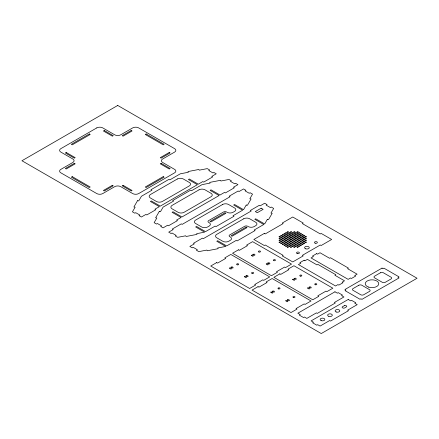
<?xml version="1.0" encoding="UTF-8"?>
<svg xmlns="http://www.w3.org/2000/svg" width="439" height="439" viewBox="0 0 439 439"><rect width="100%" height="100%" fill="white"/><g stroke="black" fill="none" stroke-linecap="round" stroke-linejoin="round"><path stroke-width="0.66" d="M229.46 268.075C231.99 270.885 232.385 266.852 229.465 268.048M231.106 267.126C233.987 269.908 233.636 265.869 231.123 267.077M244.424 276.713C247.141 279.517 247.195 275.451 244.43 276.691M246.07 275.763C248.743 278.578 248.902 274.49 246.076 275.741M251.262 255.295C254.077 258.143 253.863 253.918 251.262 255.295M252.908 254.346C255.366 257.15 255.926 253.127 252.913 254.318M266.226 263.932C269.069 266.775 268.822 262.571 266.226 263.932M267.872 262.983C270.55 265.776 270.676 261.737 267.878 262.961M270.792 292.149C273.234 294.937 273.881 290.969 270.797 292.127M272.438 291.2C275.001 293.965 275.396 290.042 272.454 291.15M285.756 300.792C288.209 303.596 288.796 299.59 285.767 300.764M287.402 299.842C290.036 302.614 290.228 298.657 287.424 299.793M292.594 279.369C295.765 282.233 294.794 277.892 292.594 279.369M294.24 278.419C297.187 281.234 296.742 277.08 294.251 278.397M307.563 288.011C310.636 290.837 309.813 286.612 307.563 288.011M309.21 287.062C311.674 289.872 312.162 285.844 309.215 287.035M137.544 200.678L133.917 206.956L135.124 207.186L132.446 211.823L134.839 213.206L135.739 212.69L139.931 215.11L139.031 215.626L141.424 217.009L145.918 214.419L146.813 214.934L155.796 209.749L154.896 209.233L159.384 206.643L150.407 201.457L151.301 200.936L160.284 206.121L197.396 184.693L188.419 179.507L189.319 178.991L198.296 184.177L202.785 181.581L203.685 182.103L212.663 176.917L211.768 176.401L216.257 173.806L213.859 172.423L212.964 172.944L208.772 170.524L209.672 170.003L207.274 168.62L199.246 170.167L198.845 169.47L187.969 171.567L188.369 172.264L180.336 173.806L169.86 179.853L168.966 179.337L151.005 189.703L151.899 190.224L141.424 196.271L138.751 200.908L137.544 200.678M159.242 211.516L155.615 217.793L156.822 218.029L154.144 222.666L156.536 224.049L157.436 223.528L161.623 225.948L160.729 226.469L163.121 227.846L167.61 225.256L168.51 225.778L177.488 220.592L176.593 220.071L181.082 217.481L172.104 212.295L172.999 211.779L181.982 216.959L219.094 195.536L210.116 190.35L211.011 189.829L219.994 195.015L224.483 192.425L225.383 192.94L234.36 187.755L233.46 187.239L237.954 184.649L235.556 183.266L234.662 183.782L230.47 181.362L231.369 180.846L228.971 179.463L220.943 181.005L220.537 180.314L209.666 182.404L210.067 183.101L202.033 184.649L191.558 190.696L190.658 190.175L172.703 200.546L173.597 201.062L163.121 207.109L160.444 211.746L159.242 211.516M246.219 205.046L243.541 209.683L234.563 204.497L233.663 205.018L242.646 210.199L233.065 215.73L233.965 216.251L216.004 226.617L215.105 226.101L205.529 231.627L196.551 226.447L195.651 226.963L204.629 232.149L196.601 233.691L197.001 234.388L186.125 236.484L185.724 235.787L177.691 237.334L175.298 235.952L176.198 235.43L172.006 233.01L171.106 233.532L168.713 232.149L173.202 229.553L172.302 229.037L181.285 223.852L182.18 224.373L230.074 196.721L229.174 196.206L238.152 191.02L239.052 191.536L243.541 188.946L245.939 190.328L245.039 190.844L249.231 193.264L250.126 192.748L252.524 194.131L249.846 198.768L251.048 198.999L247.426 205.276L246.219 205.046M267.351 219.335L264.673 223.972L255.69 218.792L254.796 219.308L263.773 224.494L254.197 230.02L255.092 230.541L237.137 240.907L236.237 240.391L226.656 245.922L217.678 240.737L216.778 241.252L225.761 246.438L217.728 247.986L218.128 248.683L207.257 250.773L206.851 250.076L198.823 251.624L196.425 250.241L197.325 249.725L193.133 247.305L192.238 247.821L189.84 246.438L194.334 243.848L193.434 243.327L202.412 238.147L203.312 238.662L251.201 211.011L250.307 210.495L259.284 205.309L260.184 205.831L264.673 203.235L267.066 204.618L266.166 205.139L270.358 207.559L271.258 207.038L273.651 208.421L270.973 213.058L272.18 213.288L268.553 219.571L267.351 219.335M117.734 105.448L21.95 160.745L321.266 333.552L417.05 278.255L117.734 105.448M96.778 127.903L60.856 148.64A4.231 2.442 0 0 0 60.856 152.097L72.83 159.006A4.231 2.442 0 0 1 72.83 162.463L60.856 169.377A4.231 2.442 0 0 0 60.856 172.834L96.778 193.572A4.231 2.442 0 0 0 102.759 193.572L114.733 186.657A4.231 2.442 0 0 1 120.72 186.657L132.693 193.572A4.231 2.442 0 0 0 138.68 193.572L174.596 172.834A4.231 2.442 0 0 0 174.596 169.377L162.628 162.463A4.231 2.442 0 0 1 162.628 159.006L174.596 152.097A4.231 2.442 0 0 0 174.596 148.64L138.68 127.903A4.231 2.442 0 0 0 132.693 127.903L120.72 134.811A4.231 2.442 0 0 1 114.733 134.811L102.759 127.903A4.231 2.442 0 0 0 96.778 127.903M89.293 133.95L71.332 144.316L72.232 144.837L90.193 134.466L89.293 133.95M66.201 152.465L65.345 152.959L74.328 158.144L75.179 157.65L66.201 152.465M104.257 130.493L103.406 130.987L112.384 136.172L113.24 135.678L104.257 130.493M74.328 163.33L65.345 168.51L66.201 169.004L75.179 163.818L74.328 163.33M131.195 130.493L122.218 135.678L123.068 136.172L132.051 130.987L131.195 130.493M72.232 176.632L71.332 177.153L89.293 187.519L90.193 187.003L72.232 176.632M146.165 133.95L145.265 134.466L163.226 144.837L164.12 144.316L146.165 133.95M112.384 185.302L103.406 190.482L104.257 190.976L113.24 185.79L112.384 185.302M169.256 152.465L160.273 157.65L161.129 158.144L170.107 152.959L169.256 152.465M123.068 185.302L122.218 185.79L131.195 190.976L132.051 190.482L123.068 185.302M161.129 163.33L160.273 163.818L169.256 169.004L170.107 168.51L161.129 163.33M163.226 176.632L145.265 187.003L146.165 187.519L164.12 177.153L163.226 176.632M177.345 178.991L150.407 194.543A4.231 2.442 0 0 0 150.407 198L156.394 201.457A4.231 2.442 0 0 0 162.381 201.457L189.319 185.906A4.231 2.442 0 0 0 189.319 182.448L183.332 178.991A4.231 2.442 0 0 0 177.345 178.991M199.043 189.829L172.104 205.386A4.231 2.442 0 0 0 172.104 208.838L178.086 212.295A4.231 2.442 0 0 0 184.073 212.295L211.011 196.743A4.231 2.442 0 0 0 211.011 193.286L205.029 189.829A4.231 2.442 0 0 0 199.043 189.829M222.589 204.497L195.651 220.049A4.231 2.442 0 0 0 195.651 223.506L201.638 226.963A4.231 2.442 0 0 0 207.625 226.963L209.123 226.101A4.231 2.442 0 0 0 209.123 222.644L208.607 222.348A2.118 1.224 0 0 1 208.607 220.619L223.572 211.977A2.118 1.224 0 0 1 226.568 211.977L227.078 212.273A4.231 2.442 0 0 0 233.065 212.273L234.563 211.411A4.231 2.442 0 0 0 234.563 207.954L228.576 204.497A4.231 2.442 0 0 0 222.589 204.497M224.982 212.794L210.018 221.432L210.918 221.953L225.882 213.31L224.982 212.794M261.161 208.201L255.322 211.571L257.298 212.712L263.137 209.343L261.161 208.201M243.722 218.792L216.778 234.344A4.231 2.442 0 0 0 216.778 237.801L222.765 241.252A4.231 2.442 0 0 0 228.752 241.252L230.25 240.391A4.231 2.442 0 0 0 230.25 236.934L229.734 236.637A2.118 1.224 0 0 1 229.734 234.909L244.704 226.272A2.118 1.224 0 0 1 247.695 226.272L248.211 226.568A4.231 2.442 0 0 0 254.197 226.568L255.69 225.701A4.231 2.442 0 0 0 255.69 222.244L249.703 218.792A4.231 2.442 0 0 0 243.722 218.792M246.114 227.084L231.15 235.727L232.044 236.242L247.014 227.605L246.114 227.084M264.311 233.422L253.835 239.469L264.311 245.516L265.211 245L283.166 255.366L282.272 255.888L292.747 261.935L303.223 255.888L302.323 255.366L320.283 245L321.183 245.516L331.659 239.469L321.183 233.422L320.283 233.938L302.323 223.572L303.223 223.05L292.747 217.003L282.272 223.05L283.166 223.572L265.211 233.938L264.311 233.422M238.514 249.791L232.527 253.248L271.439 275.708L277.426 272.257L276.526 271.736L284.631 267.055L285.531 267.576L291.518 264.119L252.606 241.653L246.619 245.11L247.514 245.626L239.409 250.307L238.514 249.791M216.707 262.571L210.72 266.023L249.632 288.489L255.619 285.037L254.724 284.516L262.829 279.835L263.724 280.356L269.711 276.899L230.799 254.433L224.817 257.891L225.712 258.406L217.607 263.087L216.707 262.571M279.846 273.865L273.859 277.322L312.771 299.788L318.758 296.33L317.858 295.815L325.963 291.134L326.863 291.65L332.85 288.198L293.938 265.732L287.951 269.184L288.851 269.705L280.746 274.386L279.846 273.865M258.044 286.645L252.057 290.102L290.969 312.568L296.956 309.111L296.056 308.595L304.161 303.914L305.061 304.43L311.048 300.973L272.136 278.513L266.149 281.964L267.049 282.486L258.939 287.166L258.044 286.645M304.112 260.234L299.919 262.654L300.819 263.175L298.421 264.558L335.539 285.987L337.931 284.604L338.831 285.12L343.024 282.7L342.124 282.184L344.516 280.801L334.941 275.269L335.835 274.754L317.88 264.382L316.98 264.904L307.404 259.372L305.006 260.755L304.112 260.234M316.717 253.61L312.524 256.03L313.424 256.546L311.026 257.929L348.143 279.358L350.536 277.975L351.436 278.496L355.628 276.076L354.728 275.56L357.121 274.177L347.545 268.646L348.44 268.125L330.485 257.759L329.585 258.275L320.009 252.749L317.611 254.132L316.717 253.61M334.962 291.792L297.845 313.221L300.243 314.598L299.343 315.12L303.536 317.54L304.43 317.018L306.828 318.401L316.404 312.875L317.304 313.391L335.259 303.025L334.364 302.504L343.94 296.973L341.547 295.59L342.442 295.074L338.255 292.654L337.355 293.175L334.962 291.792M382.029 268.097L344.917 289.52L345.948 290.119L345.054 290.64L360.018 299.277L360.918 298.761L361.95 299.36L399.067 277.931L398.03 277.333L398.93 276.817L383.966 268.174L383.066 268.69L382.029 268.097M358.844 285.235L353.033 288.588A2.118 1.224 0 0 0 353.033 290.316L360.715 294.75A2.118 1.224 0 0 0 363.706 294.75L369.512 291.397A2.118 1.224 0 0 0 369.512 289.669L361.835 285.235A2.118 1.224 0 0 0 358.844 285.235M380.41 272.784L374.604 276.136A2.118 1.224 0 0 0 374.604 277.865L382.281 282.299A2.118 1.224 0 0 0 385.272 282.299L391.083 278.946A2.118 1.224 0 0 0 391.083 277.218L383.406 272.784A2.118 1.224 0 0 0 380.41 272.784M348.231 299.453L311.119 320.882L313.512 322.264L312.612 322.786L316.804 325.2L317.704 324.684L320.097 326.067L329.678 320.536L330.572 321.057L348.533 310.686L347.633 310.17L357.214 304.639L354.816 303.256L355.716 302.74L351.524 300.32L350.629 300.836L348.231 299.453M344.297 305.698L342.502 306.735A1.268 0.735 0 0 0 342.502 307.772L342.804 307.948A1.268 0.735 0 0 0 344.599 307.948L346.393 306.91A1.268 0.735 0 0 0 346.393 305.873L346.097 305.698A1.268 0.735 0 0 0 344.297 305.698M368.606 287.111A6.772 3.913 0 0 0 378.764 283.726A6.772 3.913 0 0 0 368.606 280.34A6.772 3.913 0 0 0 368.606 287.111M321.189 320.613A2.327 1.344 0 0 0 324.816 319.592A2.327 1.344 0 0 0 321.48 318.286A2.327 1.344 0 0 0 321.189 320.613M336.159 311.97A2.327 1.344 0 0 0 339.786 310.955A2.327 1.344 0 0 0 336.444 309.649A2.327 1.344 0 0 0 336.159 311.97M328.816 316.343A2.327 1.344 0 0 0 332.307 315.18A2.327 1.344 0 0 0 328.816 314.011A2.327 1.344 0 0 0 328.816 316.343M305.489 236.961A0.637 0.368 0 0 0 306.444 236.643A0.637 0.368 0 0 0 305.489 236.325A0.637 0.368 0 0 0 305.489 236.961M305.489 238.843A0.637 0.368 0 0 0 306.444 238.525A0.637 0.368 0 0 0 305.489 238.207A0.637 0.368 0 0 0 305.489 238.843M302.224 236.961A0.637 0.368 0 0 0 303.179 236.643A0.637 0.368 0 0 0 302.224 236.325A0.637 0.368 0 0 0 302.224 236.961M294.059 241.669A0.637 0.368 0 0 0 295.013 241.357A0.637 0.368 0 0 0 294.059 241.038A0.637 0.368 0 0 0 294.059 241.669M302.186 238.832A0.637 0.368 0 0 0 303.173 238.553A0.637 0.368 0 0 0 302.262 238.196A0.637 0.368 0 0 0 302.186 238.832M295.656 244.485A0.637 0.368 0 0 0 296.643 244.21A0.637 0.368 0 0 0 295.732 243.854A0.637 0.368 0 0 0 295.656 244.485M300.55 239.771A0.637 0.368 0 0 0 301.544 239.496A0.637 0.368 0 0 0 300.633 239.14A0.637 0.368 0 0 0 300.55 239.771M290.794 241.669A0.637 0.368 0 0 0 291.748 241.357A0.637 0.368 0 0 0 290.794 241.038A0.637 0.368 0 0 0 290.794 241.669M295.694 246.383A0.637 0.368 0 0 0 296.643 246.065A0.637 0.368 0 0 0 295.694 245.752A0.637 0.368 0 0 0 295.694 246.383M292.429 244.501A0.637 0.368 0 0 0 293.378 244.183A0.637 0.368 0 0 0 292.429 243.864A0.637 0.368 0 0 0 292.429 244.501M289.164 242.613A0.637 0.368 0 0 0 290.113 242.295A0.637 0.368 0 0 0 289.164 241.982A0.637 0.368 0 0 0 289.164 242.613M292.429 246.383A0.637 0.368 0 0 0 293.378 246.065A0.637 0.368 0 0 0 292.429 245.752A0.637 0.368 0 0 0 292.429 246.383M287.529 243.557A0.637 0.368 0 0 0 288.483 243.239A0.637 0.368 0 0 0 287.529 242.921A0.637 0.368 0 0 0 287.529 243.557M295.656 240.715A0.637 0.368 0 0 0 296.643 240.44A0.637 0.368 0 0 0 295.732 240.084A0.637 0.368 0 0 0 295.656 240.715M285.899 244.501A0.637 0.368 0 0 0 286.848 244.183A0.637 0.368 0 0 0 285.899 243.864A0.637 0.368 0 0 0 285.899 244.501M287.529 247.327A0.637 0.368 0 0 0 288.483 247.009A0.637 0.368 0 0 0 287.529 246.691A0.637 0.368 0 0 0 287.529 247.327M284.263 245.445A0.637 0.368 0 0 0 285.218 245.127A0.637 0.368 0 0 0 284.263 244.808A0.637 0.368 0 0 0 284.263 245.445M289.164 238.843A0.637 0.368 0 0 0 290.113 238.525A0.637 0.368 0 0 0 289.164 238.207A0.637 0.368 0 0 0 289.164 238.843M285.899 236.961A0.637 0.368 0 0 0 286.848 236.643A0.637 0.368 0 0 0 285.899 236.325A0.637 0.368 0 0 0 285.899 236.961M292.39 233.175A0.637 0.368 0 0 0 293.378 232.895A0.637 0.368 0 0 0 292.467 232.544A0.637 0.368 0 0 0 292.39 233.175M294.059 236.017A0.637 0.368 0 0 0 295.013 235.699A0.637 0.368 0 0 0 294.059 235.381A0.637 0.368 0 0 0 294.059 236.017M290.794 234.13A0.637 0.368 0 0 0 291.748 233.811A0.637 0.368 0 0 0 290.794 233.499A0.637 0.368 0 0 0 290.794 234.13M287.529 232.247A0.637 0.368 0 0 0 288.483 231.929A0.637 0.368 0 0 0 287.529 231.611A0.637 0.368 0 0 0 287.529 232.247M280.998 237.9A0.637 0.368 0 0 0 281.953 237.587A0.637 0.368 0 0 0 280.998 237.269A0.637 0.368 0 0 0 280.998 237.9M290.794 236.017A0.637 0.368 0 0 0 291.748 235.699A0.637 0.368 0 0 0 290.794 235.381A0.637 0.368 0 0 0 290.794 236.017M285.899 240.731A0.637 0.368 0 0 0 286.848 240.413A0.637 0.368 0 0 0 285.899 240.095A0.637 0.368 0 0 0 285.899 240.731M284.263 239.787A0.637 0.368 0 0 0 285.218 239.469A0.637 0.368 0 0 0 284.263 239.151A0.637 0.368 0 0 0 284.263 239.787M282.595 244.485A0.637 0.368 0 0 0 283.583 244.21A0.637 0.368 0 0 0 282.672 243.854A0.637 0.368 0 0 0 282.595 244.485M279.369 242.613A0.637 0.368 0 0 0 280.318 242.295A0.637 0.368 0 0 0 279.369 241.982A0.637 0.368 0 0 0 279.369 242.613M280.998 241.669A0.637 0.368 0 0 0 281.953 241.357A0.637 0.368 0 0 0 280.998 241.038A0.637 0.368 0 0 0 280.998 241.669M282.634 240.731A0.637 0.368 0 0 0 283.583 240.413A0.637 0.368 0 0 0 282.634 240.095A0.637 0.368 0 0 0 282.634 240.731M279.369 238.843A0.637 0.368 0 0 0 280.318 238.525A0.637 0.368 0 0 0 279.369 238.207A0.637 0.368 0 0 0 279.369 238.843M282.634 242.613A0.637 0.368 0 0 0 283.583 242.295A0.637 0.368 0 0 0 282.634 241.982A0.637 0.368 0 0 0 282.634 242.613M279.369 240.731A0.637 0.368 0 0 0 280.318 240.413A0.637 0.368 0 0 0 279.369 240.095A0.637 0.368 0 0 0 279.369 240.731M289.164 236.961A0.637 0.368 0 0 0 290.113 236.643A0.637 0.368 0 0 0 289.164 236.325A0.637 0.368 0 0 0 289.164 236.961M285.899 233.191A0.637 0.368 0 0 0 286.848 232.873A0.637 0.368 0 0 0 285.899 232.555A0.637 0.368 0 0 0 285.899 233.191M292.429 236.961A0.637 0.368 0 0 0 293.378 236.643A0.637 0.368 0 0 0 292.429 236.325A0.637 0.368 0 0 0 292.429 236.961M282.634 238.843A0.637 0.368 0 0 0 283.583 238.525A0.637 0.368 0 0 0 282.634 238.207A0.637 0.368 0 0 0 282.634 238.843M282.595 236.945A0.637 0.368 0 0 0 283.583 236.67A0.637 0.368 0 0 0 282.672 236.314A0.637 0.368 0 0 0 282.595 236.945M285.86 238.832A0.637 0.368 0 0 0 286.848 238.553A0.637 0.368 0 0 0 285.937 238.196A0.637 0.368 0 0 0 285.86 238.832M289.164 240.731A0.637 0.368 0 0 0 290.113 240.413A0.637 0.368 0 0 0 289.164 240.095A0.637 0.368 0 0 0 289.164 240.731M282.595 235.063A0.637 0.368 0 0 0 283.583 234.783A0.637 0.368 0 0 0 282.672 234.426A0.637 0.368 0 0 0 282.595 235.063M295.656 235.063A0.637 0.368 0 0 0 296.643 234.783A0.637 0.368 0 0 0 295.732 234.426A0.637 0.368 0 0 0 295.656 235.063M294.059 232.247A0.637 0.368 0 0 0 295.013 231.929A0.637 0.368 0 0 0 294.059 231.611A0.637 0.368 0 0 0 294.059 232.247M297.285 234.119A0.637 0.368 0 0 0 298.279 233.839A0.637 0.368 0 0 0 297.368 233.482A0.637 0.368 0 0 0 297.285 234.119M297.324 232.247A0.637 0.368 0 0 0 298.279 231.929A0.637 0.368 0 0 0 297.324 231.611A0.637 0.368 0 0 0 297.324 232.247M287.529 245.445A0.637 0.368 0 0 0 288.483 245.127A0.637 0.368 0 0 0 287.529 244.808A0.637 0.368 0 0 0 287.529 245.445M297.285 241.659A0.637 0.368 0 0 0 298.279 241.379A0.637 0.368 0 0 0 297.368 241.027A0.637 0.368 0 0 0 297.285 241.659M289.164 244.501A0.637 0.368 0 0 0 290.113 244.183A0.637 0.368 0 0 0 289.164 243.864A0.637 0.368 0 0 0 289.164 244.501M302.186 244.485A0.637 0.368 0 0 0 303.173 244.21A0.637 0.368 0 0 0 302.262 243.854A0.637 0.368 0 0 0 302.186 244.485M290.794 243.557A0.637 0.368 0 0 0 291.748 243.239A0.637 0.368 0 0 0 290.794 242.921A0.637 0.368 0 0 0 290.794 243.557M300.589 241.669A0.637 0.368 0 0 0 301.544 241.357A0.637 0.368 0 0 0 300.589 241.038A0.637 0.368 0 0 0 300.589 241.669M303.854 243.557A0.637 0.368 0 0 0 304.809 243.239A0.637 0.368 0 0 0 303.854 242.921A0.637 0.368 0 0 0 303.854 243.557M292.429 242.613A0.637 0.368 0 0 0 293.378 242.295A0.637 0.368 0 0 0 292.429 241.982A0.637 0.368 0 0 0 292.429 242.613M302.224 240.731A0.637 0.368 0 0 0 303.179 240.413A0.637 0.368 0 0 0 302.224 240.095A0.637 0.368 0 0 0 302.224 240.731M297.285 245.428A0.637 0.368 0 0 0 298.279 245.149A0.637 0.368 0 0 0 297.368 244.797A0.637 0.368 0 0 0 297.285 245.428M298.921 246.372A0.637 0.368 0 0 0 299.908 246.092A0.637 0.368 0 0 0 298.997 245.736A0.637 0.368 0 0 0 298.921 246.372M305.451 240.715A0.637 0.368 0 0 0 306.438 240.44A0.637 0.368 0 0 0 305.528 240.084A0.637 0.368 0 0 0 305.451 240.715M297.324 243.557A0.637 0.368 0 0 0 298.279 243.239A0.637 0.368 0 0 0 297.324 242.921A0.637 0.368 0 0 0 297.324 243.557M300.589 245.445A0.637 0.368 0 0 0 301.544 245.127A0.637 0.368 0 0 0 300.589 244.808A0.637 0.368 0 0 0 300.589 245.445M303.854 236.017A0.637 0.368 0 0 0 304.809 235.699A0.637 0.368 0 0 0 303.854 235.381A0.637 0.368 0 0 0 303.854 236.017M298.959 244.501A0.637 0.368 0 0 0 299.908 244.183A0.637 0.368 0 0 0 298.959 243.864A0.637 0.368 0 0 0 298.959 244.501M295.694 242.613A0.637 0.368 0 0 0 296.643 242.295A0.637 0.368 0 0 0 295.694 241.982A0.637 0.368 0 0 0 295.694 242.613M303.854 239.787A0.637 0.368 0 0 0 304.809 239.469A0.637 0.368 0 0 0 303.854 239.151A0.637 0.368 0 0 0 303.854 239.787M300.589 237.9A0.637 0.368 0 0 0 301.544 237.587A0.637 0.368 0 0 0 300.589 237.269A0.637 0.368 0 0 0 300.589 237.9M305.489 242.613A0.637 0.368 0 0 0 306.444 242.295A0.637 0.368 0 0 0 305.489 241.982A0.637 0.368 0 0 0 305.489 242.613M294.02 243.541A0.637 0.368 0 0 0 295.013 243.266A0.637 0.368 0 0 0 294.103 242.91A0.637 0.368 0 0 0 294.02 243.541M297.324 237.9A0.637 0.368 0 0 0 298.279 237.587A0.637 0.368 0 0 0 297.324 237.269A0.637 0.368 0 0 0 297.324 237.9M302.224 242.613A0.637 0.368 0 0 0 303.179 242.295A0.637 0.368 0 0 0 302.224 241.982A0.637 0.368 0 0 0 302.224 242.613M298.959 240.731A0.637 0.368 0 0 0 299.908 240.413A0.637 0.368 0 0 0 298.959 240.095A0.637 0.368 0 0 0 298.959 240.731M295.694 238.843A0.637 0.368 0 0 0 296.643 238.525A0.637 0.368 0 0 0 295.694 238.207A0.637 0.368 0 0 0 295.694 238.843M300.589 243.557A0.637 0.368 0 0 0 301.544 243.239A0.637 0.368 0 0 0 300.589 242.921A0.637 0.368 0 0 0 300.589 243.557M290.794 247.327A0.637 0.368 0 0 0 291.748 247.009A0.637 0.368 0 0 0 290.794 246.691A0.637 0.368 0 0 0 290.794 247.327M294.059 239.787A0.637 0.368 0 0 0 295.013 239.469A0.637 0.368 0 0 0 294.059 239.151A0.637 0.368 0 0 0 294.059 239.787M300.589 234.13A0.637 0.368 0 0 0 301.544 233.811A0.637 0.368 0 0 0 300.589 233.499A0.637 0.368 0 0 0 300.589 234.13M298.921 235.063A0.637 0.368 0 0 0 299.908 234.783A0.637 0.368 0 0 0 298.997 234.426A0.637 0.368 0 0 0 298.921 235.063M295.694 233.191A0.637 0.368 0 0 0 296.643 232.873A0.637 0.368 0 0 0 295.694 232.555A0.637 0.368 0 0 0 295.694 233.191M297.324 236.017A0.637 0.368 0 0 0 298.279 235.699A0.637 0.368 0 0 0 297.324 235.381A0.637 0.368 0 0 0 297.324 236.017M294.059 234.13A0.637 0.368 0 0 0 295.013 233.811A0.637 0.368 0 0 0 294.059 233.499A0.637 0.368 0 0 0 294.059 234.13M290.755 232.231A0.637 0.368 0 0 0 291.748 231.957A0.637 0.368 0 0 0 290.837 231.6A0.637 0.368 0 0 0 290.755 232.231M287.529 239.787A0.637 0.368 0 0 0 288.483 239.469A0.637 0.368 0 0 0 287.529 239.151A0.637 0.368 0 0 0 287.529 239.787M284.263 237.9A0.637 0.368 0 0 0 285.218 237.587A0.637 0.368 0 0 0 284.263 237.269A0.637 0.368 0 0 0 284.263 237.9M280.96 236.001A0.637 0.368 0 0 0 281.948 235.727A0.637 0.368 0 0 0 281.037 235.37A0.637 0.368 0 0 0 280.96 236.001M287.529 236.017A0.637 0.368 0 0 0 288.483 235.699A0.637 0.368 0 0 0 287.529 235.381A0.637 0.368 0 0 0 287.529 236.017M289.164 235.074A0.637 0.368 0 0 0 290.113 234.755A0.637 0.368 0 0 0 289.164 234.437A0.637 0.368 0 0 0 289.164 235.074M292.429 238.843A0.637 0.368 0 0 0 293.378 238.525A0.637 0.368 0 0 0 292.429 238.207A0.637 0.368 0 0 0 292.429 238.843M285.899 242.613A0.637 0.368 0 0 0 286.848 242.295A0.637 0.368 0 0 0 285.899 241.982A0.637 0.368 0 0 0 285.899 242.613M284.263 241.669A0.637 0.368 0 0 0 285.218 241.357A0.637 0.368 0 0 0 284.263 241.038A0.637 0.368 0 0 0 284.263 241.669M284.263 234.13A0.637 0.368 0 0 0 285.218 233.811A0.637 0.368 0 0 0 284.263 233.499A0.637 0.368 0 0 0 284.263 234.13M284.263 243.557A0.637 0.368 0 0 0 285.218 243.239A0.637 0.368 0 0 0 284.263 242.921A0.637 0.368 0 0 0 284.263 243.557M285.899 235.074A0.637 0.368 0 0 0 286.848 234.755A0.637 0.368 0 0 0 285.899 234.437A0.637 0.368 0 0 0 285.899 235.074M280.998 239.787A0.637 0.368 0 0 0 281.953 239.469A0.637 0.368 0 0 0 280.998 239.151A0.637 0.368 0 0 0 280.998 239.787M280.96 243.541A0.637 0.368 0 0 0 281.948 243.266A0.637 0.368 0 0 0 281.037 242.91A0.637 0.368 0 0 0 280.96 243.541M279.369 236.961A0.637 0.368 0 0 0 280.318 236.643A0.637 0.368 0 0 0 279.369 236.325A0.637 0.368 0 0 0 279.369 236.961M290.794 237.9A0.637 0.368 0 0 0 291.748 237.587A0.637 0.368 0 0 0 290.794 237.269A0.637 0.368 0 0 0 290.794 237.9M287.529 234.13A0.637 0.368 0 0 0 288.483 233.811A0.637 0.368 0 0 0 287.529 233.499A0.637 0.368 0 0 0 287.529 234.13M287.529 241.669A0.637 0.368 0 0 0 288.483 241.357A0.637 0.368 0 0 0 287.529 241.038A0.637 0.368 0 0 0 287.529 241.669M294.059 237.9A0.637 0.368 0 0 0 295.013 237.587A0.637 0.368 0 0 0 294.059 237.269A0.637 0.368 0 0 0 294.059 237.9M289.164 233.191A0.637 0.368 0 0 0 290.113 232.873A0.637 0.368 0 0 0 289.164 232.555A0.637 0.368 0 0 0 289.164 233.191M292.429 235.074A0.637 0.368 0 0 0 293.378 234.755A0.637 0.368 0 0 0 292.429 234.437A0.637 0.368 0 0 0 292.429 235.074M295.694 236.961A0.637 0.368 0 0 0 296.643 236.643A0.637 0.368 0 0 0 295.694 236.325A0.637 0.368 0 0 0 295.694 236.961M284.263 236.017A0.637 0.368 0 0 0 285.218 235.699A0.637 0.368 0 0 0 284.263 235.381A0.637 0.368 0 0 0 284.263 236.017M287.529 237.9A0.637 0.368 0 0 0 288.483 237.587A0.637 0.368 0 0 0 287.529 237.269A0.637 0.368 0 0 0 287.529 237.9M290.794 239.787A0.637 0.368 0 0 0 291.748 239.469A0.637 0.368 0 0 0 290.794 239.151A0.637 0.368 0 0 0 290.794 239.787M285.899 246.383A0.637 0.368 0 0 0 286.848 246.065A0.637 0.368 0 0 0 285.899 245.752A0.637 0.368 0 0 0 285.899 246.383M298.959 233.191A0.637 0.368 0 0 0 299.908 232.873A0.637 0.368 0 0 0 298.959 232.555A0.637 0.368 0 0 0 298.959 233.191M289.164 246.383A0.637 0.368 0 0 0 290.113 246.065A0.637 0.368 0 0 0 289.164 245.752A0.637 0.368 0 0 0 289.164 246.383M298.959 242.613A0.637 0.368 0 0 0 299.908 242.295A0.637 0.368 0 0 0 298.959 241.982A0.637 0.368 0 0 0 298.959 242.613M290.794 245.445A0.637 0.368 0 0 0 291.748 245.127A0.637 0.368 0 0 0 290.794 244.808A0.637 0.368 0 0 0 290.794 245.445M294.059 247.327A0.637 0.368 0 0 0 295.013 247.009A0.637 0.368 0 0 0 294.059 246.691A0.637 0.368 0 0 0 294.059 247.327M297.324 239.787A0.637 0.368 0 0 0 298.279 239.469A0.637 0.368 0 0 0 297.324 239.151A0.637 0.368 0 0 0 297.324 239.787M294.02 245.428A0.637 0.368 0 0 0 295.013 245.149A0.637 0.368 0 0 0 294.103 244.797A0.637 0.368 0 0 0 294.02 245.428M297.324 247.327A0.637 0.368 0 0 0 298.279 247.009A0.637 0.368 0 0 0 297.324 246.691A0.637 0.368 0 0 0 297.324 247.327M298.959 238.843A0.637 0.368 0 0 0 299.908 238.525A0.637 0.368 0 0 0 298.959 238.207A0.637 0.368 0 0 0 298.959 238.843M303.854 241.669A0.637 0.368 0 0 0 304.809 241.357A0.637 0.368 0 0 0 303.854 241.038A0.637 0.368 0 0 0 303.854 241.669M298.959 236.961A0.637 0.368 0 0 0 299.908 236.643A0.637 0.368 0 0 0 298.959 236.325A0.637 0.368 0 0 0 298.959 236.961M292.429 240.731A0.637 0.368 0 0 0 293.378 240.413A0.637 0.368 0 0 0 292.429 240.095A0.637 0.368 0 0 0 292.429 240.731M300.589 236.017A0.637 0.368 0 0 0 301.544 235.699A0.637 0.368 0 0 0 300.589 235.381A0.637 0.368 0 0 0 300.589 236.017M303.815 237.889A0.637 0.368 0 0 0 304.809 237.609A0.637 0.368 0 0 0 303.898 237.252A0.637 0.368 0 0 0 303.815 237.889M302.224 235.074A0.637 0.368 0 0 0 303.179 234.755A0.637 0.368 0 0 0 302.224 234.437A0.637 0.368 0 0 0 302.224 235.074M315.191 243.195A1.438 0.829 0 0 0 317.353 242.476A1.438 0.829 0 0 0 315.191 241.757A1.438 0.829 0 0 0 315.191 243.195M305.769 248.825A2.327 1.344 0 0 0 309.259 247.662A2.327 1.344 0 0 0 305.769 246.498A2.327 1.344 0 0 0 305.769 248.825M297.236 253.566A1.438 0.829 0 0 0 299.393 252.848A1.438 0.829 0 0 0 297.236 252.123A1.438 0.829 0 0 0 297.236 253.566M237.148 264.81A1.026 0.593 0 0 0 238.69 264.3A1.026 0.593 0 0 0 237.148 263.784A1.026 0.593 0 0 0 237.148 264.81M258.95 252.03A1.026 0.593 0 0 0 260.492 251.52A1.026 0.593 0 0 0 258.95 251.004A1.026 0.593 0 0 0 258.95 252.03M252.112 273.453A1.026 0.593 0 0 0 253.654 272.937A1.026 0.593 0 0 0 252.112 272.427A1.026 0.593 0 0 0 252.112 273.453M273.92 260.673A1.026 0.593 0 0 0 275.456 260.157A1.026 0.593 0 0 0 273.92 259.647A1.026 0.593 0 0 0 273.92 260.673M293.45 297.527A1.026 0.593 0 0 0 294.986 297.016A1.026 0.593 0 0 0 293.45 296.501A1.026 0.593 0 0 0 293.45 297.527M278.48 288.889A1.026 0.593 0 0 0 280.022 288.374A1.026 0.593 0 0 0 278.48 287.863A1.026 0.593 0 0 0 278.48 288.889M300.287 276.109A1.026 0.593 0 0 0 301.823 275.593A1.026 0.593 0 0 0 300.287 275.083A1.026 0.593 0 0 0 300.287 276.109M315.251 284.746A1.026 0.593 0 0 0 316.793 284.236A1.026 0.593 0 0 0 315.251 283.72A1.026 0.593 0 0 0 315.251 284.746"/></g></svg>
